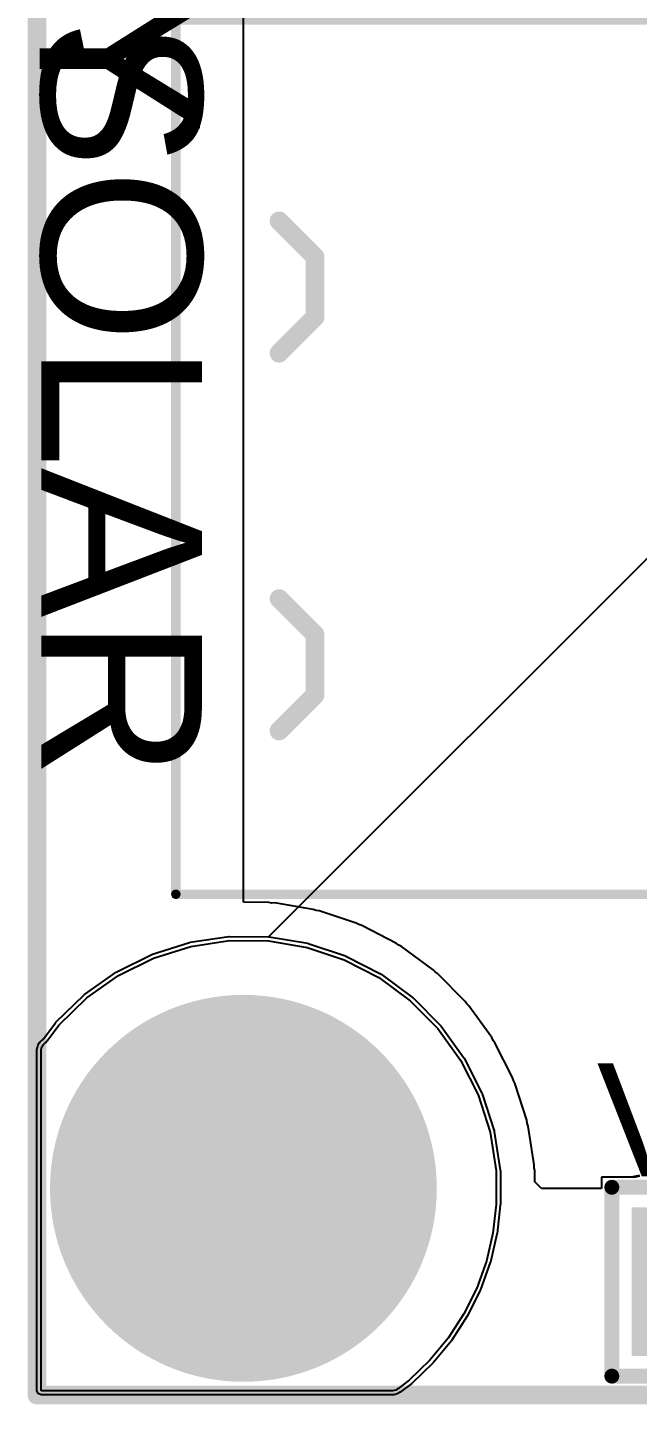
# Model space of a CAD drawing. Header units: millimetres. Extents: x 0 to 214, y 0 to 214.
# Drawn here: x -0.114 to 0.209, y -0.114 to 0.615 of the extents above; entities that cross this region are included whole.
import ezdxf

# ---------------------------------------------------------------- set-up
doc = ezdxf.new("R2010")
doc.units = ezdxf.units.MM
doc.header["$MEASUREMENT"] = 0
for name, color, linetype in [('BottomLayer', 5, 'Continuous'), ('BottomSolder', 6, 'Continuous'), ('Mechanical2', 216, 'Continuous'), ('MultiLayer', 9, 'Continuous'), ('PadHoleLayer', 156, 'Continuous'), ('TopLayer', 1, 'Continuous'), ('TopOverlay', 2, 'Continuous'), ('TopSolder', 216, 'Continuous'), ('ViaHoleLayer', 16, 'Continuous')]:
    doc.layers.add(name, color=color, linetype=linetype)
doc.styles.add('Arial', font='', dxfattribs={"height": 0.2})
doc.styles.get('Arial').set_extended_font_data('Arial')

# ---------------------------------------------------------------- blocks, each defined once
blk = doc.blocks.new('TBP01R1_508_02BE_106')
at = {"layer": 'BottomLayer'}
blk.add_hatch(color=5, dxfattribs=at).paths.add_polyline_path([(-0.15906, 0.05906), (-0.04094, 0.05906), (-0.04094, -0.05906), (-0.15906, -0.05906)])
h = blk.add_hatch(color=5, dxfattribs=at)
edge = h.paths.add_edge_path()
edge.add_arc((0.1, 0), 0.05906, 0, 360)
at = {"layer": 'BottomSolder'}
blk.add_hatch(color=6, dxfattribs=at).paths.add_polyline_path([(-0.16306, 0.06306), (-0.03694, 0.06306), (-0.03694, -0.06306), (-0.16306, -0.06306)])
h = blk.add_hatch(color=6, dxfattribs=at)
edge = h.paths.add_edge_path()
edge.add_arc((0.1, 0), 0.06306, 0, 360)
at = {"layer": 'MultiLayer'}
blk.add_hatch(color=9, dxfattribs=at).paths.add_polyline_path([(-0.15906, 0.05906), (-0.04094, 0.05906), (-0.04094, -0.05906), (-0.15906, -0.05906)])
h = blk.add_hatch(color=9, dxfattribs=at)
edge = h.paths.add_edge_path()
edge.add_arc((0.1, 0), 0.05906, 0, 360)
at = {"layer": 'PadHoleLayer'}
h = blk.add_hatch(color=156, dxfattribs=at)
edge = h.paths.add_edge_path()
edge.add_arc((-0.1, 0), 0.03346, 0, 360)
h = blk.add_hatch(color=156, dxfattribs=at)
edge = h.paths.add_edge_path()
edge.add_arc((0.1, 0), 0.03346, 0, 360)
at = {"layer": 'TopLayer'}
blk.add_hatch(color=1, dxfattribs=at).paths.add_polyline_path([(-0.15906, 0.05906), (-0.04094, 0.05906), (-0.04094, -0.05906), (-0.15906, -0.05906)])
h = blk.add_hatch(color=1, dxfattribs=at)
edge = h.paths.add_edge_path()
edge.add_arc((0.1, 0), 0.05906, 0, 360)
at = {"layer": 'TopSolder'}
blk.add_hatch(color=216, dxfattribs=at).paths.add_polyline_path([(-0.16306, 0.06306), (-0.03694, 0.06306), (-0.03694, -0.06306), (-0.16306, -0.06306)])
h = blk.add_hatch(color=216, dxfattribs=at)
edge = h.paths.add_edge_path()
edge.add_arc((0.1, 0), 0.06306, 0, 360)
at = {"layer": 'TopOverlay'}
for points, const_width in [([(-0.2315, 0.3937), (0.2315, 0.3937)], 0.005), ([(-0.2315, 0.3937), (-0.2315, -0.07874)], 0.005), ([(0.2315, 0.3937), (0.2315, -0.07874)], 0.005), ([(-0.145, 0.339), (-0.126, 0.32)], 0.01), ([(-0.075, 0.339), (-0.094, 0.32)], 0.01), ([(0.055, 0.339), (0.074, 0.32)], 0.01), ([(0.055, 0.339), (0.074, 0.32)], 0.01), ([(0.125, 0.339), (0.106, 0.32)], 0.01), ([(0.125, 0.339), (0.106, 0.32)], 0.01), ([(-0.126, 0.32), (-0.094, 0.32)], 0.01), ([(0.074, 0.32), (0.106, 0.32)], 0.01), ([(0.074, 0.32), (0.106, 0.32)], 0.01), ([(-0.2315, -0.07874), (0.2315, -0.07874)], 0.005)]:
    blk.add_lwpolyline(points, dxfattribs=dict(at, const_width=const_width))
for points, const_width in [([(-0.23275, 0.3937, 1), (-0.23025, 0.3937, 1)], 0.0025), ([(-0.23275, 0.3937, 1), (-0.23025, 0.3937, 1)], 0.0025), ([(0.23025, 0.3937, 1), (0.23275, 0.3937, 1)], 0.0025), ([(0.23025, 0.3937, 1), (0.23275, 0.3937, 1)], 0.0025), ([(-0.1475, 0.339, 1), (-0.1425, 0.339, 1)], 0.005), ([(-0.0775, 0.339, 1), (-0.0725, 0.339, 1)], 0.005), ([(0.0525, 0.339, 1), (0.0575, 0.339, 1)], 0.005), ([(0.0525, 0.339, 1), (0.0575, 0.339, 1)], 0.005), ([(0.1225, 0.339, 1), (0.1275, 0.339, 1)], 0.005), ([(0.1225, 0.339, 1), (0.1275, 0.339, 1)], 0.005), ([(-0.1285, 0.32, 1), (-0.1235, 0.32, 1)], 0.005), ([(-0.1285, 0.32, 1), (-0.1235, 0.32, 1)], 0.005), ([(-0.0965, 0.32, 1), (-0.0915, 0.32, 1)], 0.005), ([(-0.0965, 0.32, 1), (-0.0915, 0.32, 1)], 0.005), ([(0.0715, 0.32, 1), (0.0765, 0.32, 1)], 0.005), ([(0.0715, 0.32, 1), (0.0765, 0.32, 1)], 0.005), ([(0.0715, 0.32, 1), (0.0765, 0.32, 1)], 0.005), ([(0.0715, 0.32, 1), (0.0765, 0.32, 1)], 0.005), ([(0.1035, 0.32, 1), (0.1085, 0.32, 1)], 0.005), ([(0.1035, 0.32, 1), (0.1085, 0.32, 1)], 0.005), ([(0.1035, 0.32, 1), (0.1085, 0.32, 1)], 0.005), ([(0.1035, 0.32, 1), (0.1085, 0.32, 1)], 0.005), ([(-0.10306, -0.067, 1), (-0.11094, -0.067, 1)], 0.00787), ([(-0.11291, -0.067, 1), (-0.10897, -0.067, 1)], 0.00394), ([(-0.10503, -0.067, 1), (-0.10109, -0.067, 1)], 0.00394), ([(-0.23275, -0.07874, 1), (-0.23025, -0.07874, 1)], 0.0025), ([(-0.23275, -0.07874, 1), (-0.23025, -0.07874, 1)], 0.0025), ([(0.23025, -0.07874, 1), (0.23275, -0.07874, 1)], 0.0025), ([(0.23025, -0.07874, 1), (0.23275, -0.07874, 1)], 0.0025)]:
    blk.add_lwpolyline(points, format="xyb", close=True, dxfattribs=dict(at, const_width=const_width))
blk = doc.blocks.new('HDR1X2_296')
at = {"layer": 'BottomLayer'}
blk.add_hatch(color=5, dxfattribs=at).paths.add_polyline_path([(-0.03543, 0.03543), (0.03543, 0.03543), (0.03543, -0.03543), (-0.03543, -0.03543)])
h = blk.add_hatch(color=5, dxfattribs=at)
edge = h.paths.add_edge_path()
edge.add_arc((0.1, 0), 0.03543, 0, 360)
at = {"layer": 'BottomSolder'}
blk.add_hatch(color=6, dxfattribs=at).paths.add_polyline_path([(-0.03943, 0.03943), (0.03943, 0.03943), (0.03943, -0.03943), (-0.03943, -0.03943)])
h = blk.add_hatch(color=6, dxfattribs=at)
edge = h.paths.add_edge_path()
edge.add_arc((0.1, 0), 0.03943, 0, 360)
at = {"layer": 'MultiLayer'}
blk.add_hatch(color=9, dxfattribs=at).paths.add_polyline_path([(-0.03543, 0.03543), (0.03543, 0.03543), (0.03543, -0.03543), (-0.03543, -0.03543)])
h = blk.add_hatch(color=9, dxfattribs=at)
edge = h.paths.add_edge_path()
edge.add_arc((0.1, 0), 0.03543, 0, 360)
at = {"layer": 'PadHoleLayer'}
h = blk.add_hatch(color=156, dxfattribs=at)
edge = h.paths.add_edge_path()
edge.add_arc((0, 0), 0.01772, 0, 360)
h = blk.add_hatch(color=156, dxfattribs=at)
edge = h.paths.add_edge_path()
edge.add_arc((0.1, 0), 0.01772, 0, 360)
at = {"layer": 'TopLayer'}
blk.add_hatch(color=1, dxfattribs=at).paths.add_polyline_path([(-0.03543, 0.03543), (0.03543, 0.03543), (0.03543, -0.03543), (-0.03543, -0.03543)])
h = blk.add_hatch(color=1, dxfattribs=at)
edge = h.paths.add_edge_path()
edge.add_arc((0.1, 0), 0.03543, 0, 360)
at = {"layer": 'TopSolder'}
blk.add_hatch(color=216, dxfattribs=at).paths.add_polyline_path([(-0.03943, 0.03943), (0.03943, 0.03943), (0.03943, -0.03943), (-0.03943, -0.03943)])
h = blk.add_hatch(color=216, dxfattribs=at)
edge = h.paths.add_edge_path()
edge.add_arc((0.1, 0), 0.03943, 0, 360)
at = {"layer": 'TopOverlay', "const_width": 0.00787}
for points in [[(-0.05, 0.05), (0.15, 0.05)], [(-0.05, -0.05), (-0.05, 0.05)], [(0.15, -0.05), (0.15, 0.05)], [(-0.05, -0.05), (0.15, -0.05)]]:
    blk.add_lwpolyline(points, dxfattribs=at)
at = {"layer": 'TopOverlay', "const_width": 0.00394}
for points in [[(-0.05197, 0.05, 1), (-0.04803, 0.05, 1)], [(-0.05197, 0.05, 1), (-0.04803, 0.05, 1)], [(0.14803, 0.05, 1), (0.15197, 0.05, 1)], [(0.14803, 0.05, 1), (0.15197, 0.05, 1)], [(-0.05197, -0.05, 1), (-0.04803, -0.05, 1)], [(-0.05197, -0.05, 1), (-0.04803, -0.05, 1)], [(0.14803, -0.05, 1), (0.15197, -0.05, 1)], [(0.14803, -0.05, 1), (0.15197, -0.05, 1)]]:
    blk.add_lwpolyline(points, format="xyb", close=True, dxfattribs=at)

msp = doc.modelspace()

# ---------------------------------------------------------------- hatches: boundary and pattern name
at = {"layer": 'BottomLayer'}
h = msp.add_hatch(color=5, dxfattribs=at)
edge = h.paths.add_edge_path()
edge.add_arc((0, 0), 0.09843, 0, 360)
h = msp.add_hatch(color=5, dxfattribs=at)
edge = h.paths.add_edge_path()
edge.add_arc((-0.005, 0.07684), 0.01181, 0, 360)
h = msp.add_hatch(color=5, dxfattribs=at)
edge = h.paths.add_edge_path()
edge.add_arc((0.05091, 0.05782), 0.01181, 0, 360)
h = msp.add_hatch(color=5, dxfattribs=at)
edge = h.paths.add_edge_path()
edge.add_arc((-0.05798, 0.05075), 0.01181, 0, 360)
h = msp.add_hatch(color=5, dxfattribs=at)
edge = h.paths.add_edge_path()
edge.add_arc((0.077, 0.00484), 0.01181, 0, 360)
h = msp.add_hatch(color=5, dxfattribs=at)
edge = h.paths.add_edge_path()
edge.add_arc((-0.077, -0.00516), 0.01181, 0, 360)
h = msp.add_hatch(color=5, dxfattribs=at)
edge = h.paths.add_edge_path()
edge.add_arc((0.05798, -0.05108), 0.01181, 0, 360)
h = msp.add_hatch(color=5, dxfattribs=at)
edge = h.paths.add_edge_path()
edge.add_arc((-0.05091, -0.05815), 0.01181, 0, 360)
h = msp.add_hatch(color=5, dxfattribs=at)
edge = h.paths.add_edge_path()
edge.add_arc((0.005, -0.07716), 0.01181, 0, 360)
at = {"layer": 'BottomSolder'}
h = msp.add_hatch(color=6, dxfattribs=at)
edge = h.paths.add_edge_path()
edge.add_arc((0, 0), 0.10243, 0, 360)
h = msp.add_hatch(color=6, dxfattribs=at)
edge = h.paths.add_edge_path()
edge.add_arc((-0.005, 0.07684), 0.00591, 0, 360)
h = msp.add_hatch(color=6, dxfattribs=at)
edge = h.paths.add_edge_path()
edge.add_arc((0.05091, 0.05782), 0.00591, 0, 360)
h = msp.add_hatch(color=6, dxfattribs=at)
edge = h.paths.add_edge_path()
edge.add_arc((-0.05798, 0.05075), 0.00591, 0, 360)
h = msp.add_hatch(color=6, dxfattribs=at)
edge = h.paths.add_edge_path()
edge.add_arc((0.077, 0.00484), 0.00591, 0, 360)
h = msp.add_hatch(color=6, dxfattribs=at)
edge = h.paths.add_edge_path()
edge.add_arc((-0.077, -0.00516), 0.00591, 0, 360)
h = msp.add_hatch(color=6, dxfattribs=at)
edge = h.paths.add_edge_path()
edge.add_arc((0.05798, -0.05108), 0.00591, 0, 360)
h = msp.add_hatch(color=6, dxfattribs=at)
edge = h.paths.add_edge_path()
edge.add_arc((-0.05091, -0.05815), 0.00591, 0, 360)
h = msp.add_hatch(color=6, dxfattribs=at)
edge = h.paths.add_edge_path()
edge.add_arc((0.005, -0.07716), 0.00591, 0, 360)
at = {"layer": 'MultiLayer'}
h = msp.add_hatch(color=9, dxfattribs=at)
edge = h.paths.add_edge_path()
edge.add_arc((0, 0), 0.09843, 0, 360)
at = {"layer": 'PadHoleLayer'}
h = msp.add_hatch(color=156, dxfattribs=at)
edge = h.paths.add_edge_path()
edge.add_arc((0, 0), 0.06102, 0, 360)
at = {"layer": 'TopLayer'}
h = msp.add_hatch(color=1, dxfattribs=at)
edge = h.paths.add_edge_path()
edge.add_arc((0, 0), 0.09843, 0, 360)
h = msp.add_hatch(color=1, dxfattribs=at)
edge = h.paths.add_edge_path()
edge.add_arc((-0.005, 0.07684), 0.01181, 0, 360)
h = msp.add_hatch(color=1, dxfattribs=at)
edge = h.paths.add_edge_path()
edge.add_arc((0.05091, 0.05782), 0.01181, 0, 360)
h = msp.add_hatch(color=1, dxfattribs=at)
edge = h.paths.add_edge_path()
edge.add_arc((-0.05798, 0.05075), 0.01181, 0, 360)
h = msp.add_hatch(color=1, dxfattribs=at)
edge = h.paths.add_edge_path()
edge.add_arc((0.077, 0.00484), 0.01181, 0, 360)
h = msp.add_hatch(color=1, dxfattribs=at)
edge = h.paths.add_edge_path()
edge.add_arc((-0.077, -0.00516), 0.01181, 0, 360)
h = msp.add_hatch(color=1, dxfattribs=at)
edge = h.paths.add_edge_path()
edge.add_arc((0.05798, -0.05108), 0.01181, 0, 360)
h = msp.add_hatch(color=1, dxfattribs=at)
edge = h.paths.add_edge_path()
edge.add_arc((-0.05091, -0.05815), 0.01181, 0, 360)
h = msp.add_hatch(color=1, dxfattribs=at)
edge = h.paths.add_edge_path()
edge.add_arc((0.005, -0.07716), 0.01181, 0, 360)
at = {"layer": 'TopSolder'}
h = msp.add_hatch(color=216, dxfattribs=at)
edge = h.paths.add_edge_path()
edge.add_arc((0, 0), 0.10243, 0, 360)
h = msp.add_hatch(color=216, dxfattribs=at)
edge = h.paths.add_edge_path()
edge.add_arc((-0.005, 0.07684), 0.00591, 0, 360)
h = msp.add_hatch(color=216, dxfattribs=at)
edge = h.paths.add_edge_path()
edge.add_arc((0.05091, 0.05782), 0.00591, 0, 360)
h = msp.add_hatch(color=216, dxfattribs=at)
edge = h.paths.add_edge_path()
edge.add_arc((-0.05798, 0.05075), 0.00591, 0, 360)
h = msp.add_hatch(color=216, dxfattribs=at)
edge = h.paths.add_edge_path()
edge.add_arc((0.077, 0.00484), 0.00591, 0, 360)
h = msp.add_hatch(color=216, dxfattribs=at)
edge = h.paths.add_edge_path()
edge.add_arc((-0.077, -0.00516), 0.00591, 0, 360)
h = msp.add_hatch(color=216, dxfattribs=at)
edge = h.paths.add_edge_path()
edge.add_arc((0.05798, -0.05108), 0.00591, 0, 360)
h = msp.add_hatch(color=216, dxfattribs=at)
edge = h.paths.add_edge_path()
edge.add_arc((-0.05091, -0.05815), 0.00591, 0, 360)
h = msp.add_hatch(color=216, dxfattribs=at)
edge = h.paths.add_edge_path()
edge.add_arc((0.005, -0.07716), 0.00591, 0, 360)
at = {"layer": 'ViaHoleLayer'}
h = msp.add_hatch(color=16, dxfattribs=at)
edge = h.paths.add_edge_path()
edge.add_arc((-0.005, 0.07684), 0.00591, 0, 360)
h = msp.add_hatch(color=16, dxfattribs=at)
edge = h.paths.add_edge_path()
edge.add_arc((0.05091, 0.05782), 0.00591, 0, 360)
h = msp.add_hatch(color=16, dxfattribs=at)
edge = h.paths.add_edge_path()
edge.add_arc((-0.05798, 0.05075), 0.00591, 0, 360)
h = msp.add_hatch(color=16, dxfattribs=at)
edge = h.paths.add_edge_path()
edge.add_arc((0.077, 0.00484), 0.00591, 0, 360)
h = msp.add_hatch(color=16, dxfattribs=at)
edge = h.paths.add_edge_path()
edge.add_arc((-0.077, -0.00516), 0.00591, 0, 360)
h = msp.add_hatch(color=16, dxfattribs=at)
edge = h.paths.add_edge_path()
edge.add_arc((0.05798, -0.05108), 0.00591, 0, 360)
h = msp.add_hatch(color=16, dxfattribs=at)
edge = h.paths.add_edge_path()
edge.add_arc((-0.05091, -0.05815), 0.00591, 0, 360)
h = msp.add_hatch(color=16, dxfattribs=at)
edge = h.paths.add_edge_path()
edge.add_arc((0.005, -0.07716), 0.00591, 0, 360)

# ---------------------------------------------------------------- linework, layer by layer
at = {"layer": 'BottomLayer'}
for p, q in [((0.0001, 0.15149), (0.0001, 4.50529)), ((0.01347, 0.15138), (0.0001, 0.15149)), ((0.01504, 0.15105), (0.01347, 0.15138)), ((0.01664, 0.1511), (0.01504, 0.15105)), ((0.03703, 0.14771), (0.01664, 0.1511)), ((0.03853, 0.14715), (0.03703, 0.14771)), ((0.04012, 0.14695), (0.03853, 0.14715)), ((0.05974, 0.14042), (0.04012, 0.14695)), ((0.06114, 0.13963), (0.05974, 0.14042)), ((0.06268, 0.13919), (0.06114, 0.13963)), ((0.08104, 0.12969), (0.06268, 0.13919)), ((-0.04756, 0.12193), (-0.02783, 0.12812)), ((-0.02783, 0.12812), (-0.00738, 0.13116)), ((-0.00738, 0.13116), (0.01329, 0.13099)), ((0.01329, 0.13099), (0.03369, 0.1276)), ((0.03369, 0.1276), (0.05331, 0.12107)), ((0.0823, 0.12869), (0.08104, 0.12969)), ((0.08375, 0.12801), (0.0823, 0.12869)), ((0.10042, 0.11577), (0.08375, 0.12801)), ((-0.06609, 0.11274), (-0.04756, 0.12193)), ((0.05331, 0.12107), (0.07168, 0.11158)), ((-0.08296, 0.10079), (-0.06609, 0.11274)), ((0.07168, 0.11158), (0.08835, 0.09934)), ((0.1015, 0.11459), (0.10042, 0.11577)), ((0.10283, 0.1137), (0.1015, 0.11459)), ((0.11738, 0.09901), (0.10283, 0.1137)), ((-0.09776, 0.08636), (-0.08296, 0.10079)), ((0.08835, 0.09934), (0.1029, 0.08466)), ((0.11827, 0.09768), (0.11738, 0.09901)), ((0.11944, 0.09659), (0.11827, 0.09768)), ((0.13154, 0.07982), (0.11944, 0.09659)), ((-0.10395, 0.07808), (-0.09776, 0.08636)), ((0.1029, 0.08466), (0.115, 0.06789)), ((-0.10718, 0.07354), (-0.1068, 0.07489)), ((-0.10718, 0.07285), (-0.10718, 0.07354)), ((-0.1068, 0.07489), (-0.10607, 0.07607)), ((-0.10607, 0.07607), (-0.10504, 0.07701)), ((-0.10504, 0.07701), (-0.10442, 0.07733)), ((-0.10442, 0.07733), (-0.10437, 0.07743)), ((-0.10442, 0.07733), (-0.10442, 0.07733)), ((-0.10437, 0.07743), (-0.10426, 0.07762)), ((-0.10426, 0.07762), (-0.10414, 0.07781)), ((-0.10414, 0.07781), (-0.10402, 0.07799)), ((-0.10402, 0.07799), (-0.10395, 0.07808)), ((0.1322, 0.07836), (0.13154, 0.07982)), ((0.13319, 0.0771), (0.1322, 0.07836)), ((0.14253, 0.05865), (0.13319, 0.0771)), ((-0.10718, -0.05733), (-0.10718, 0.07285)), ((0.115, 0.06789), (0.12434, 0.04944)), ((0.14296, 0.05711), (0.14253, 0.05865)), ((0.14375, 0.05571), (0.14296, 0.05711)), ((0.1501, 0.03603), (0.14375, 0.05571)), ((0.12434, 0.04944), (0.1307, 0.02976)), ((0.1307, 0.02976), (0.13391, 0.00934)), ((0.15029, 0.03444), (0.1501, 0.03603)), ((0.15084, 0.03294), (0.15029, 0.03444)), ((0.15406, 0.01251), (0.15084, 0.03294)), ((0.13391, 0.00934), (0.13391, -0.001)), ((0.15399, 0.01091), (0.15406, 0.01251)), ((0.15431, 0.00934), (0.15399, 0.01091)), ((0.15431, 0.00343), (0.15431, 0.00934)), ((0.15784, -0.0001), (0.15431, 0.00343)), ((0.20541, 0.006), (0.18969, 0.006)), ((0.18969, 0.006), (0.18969, -0.0001)), ((0.20969, 0.00685), (0.20541, 0.006)), ((0.13391, -0.001), (0.13391, -0.00861)), ((0.18969, -0.0001), (0.15784, -0.0001)), ((0.13391, -0.00861), (0.13217, -0.02373)), ((0.13217, -0.02373), (0.12869, -0.03855)), ((0.12869, -0.03855), (0.12354, -0.05287)), ((-0.10718, -0.10718), (-0.10718, -0.05733)), ((0.12354, -0.05287), (0.11678, -0.06651)), ((0.11678, -0.06651), (0.10849, -0.07928)), ((0.10849, -0.07928), (0.09879, -0.09101)), ((0.09879, -0.09101), (0.08781, -0.10155)), ((0.08781, -0.10155), (0.08175, -0.10615)), ((0.07872, -0.10718), (-0.10718, -0.10718)), ((0.07913, -0.10718), (0.07872, -0.10718)), ((0.07872, -0.10718), (0.07872, -0.10718)), ((0.07993, -0.10705), (0.07913, -0.10718)), ((0.08071, -0.10678), (0.07993, -0.10705)), ((0.08143, -0.1064), (0.08071, -0.10678)), ((0.08175, -0.10615), (0.08143, -0.1064))]:
    msp.add_line(p, q, dxfattribs=at)
at = {"layer": 'BottomSolder'}
for p, q in [((0.01331, 0.13315), (214.05121, 213.98292)), ((-0.02815, 0.13026), (-0.0077, 0.1333)), ((-0.0077, 0.1333), (-0.00753, 0.13326)), ((-0.00753, 0.13326), (-0.00736, 0.13333)), ((-0.00736, 0.13333), (0.01331, 0.13315)), ((0.01331, 0.13315), (0.01348, 0.13308)), ((0.01348, 0.13308), (0.01365, 0.13312)), ((0.01365, 0.13312), (0.03405, 0.12973)), ((-0.04835, 0.12388), (-0.04821, 0.12399)), ((-0.04821, 0.12399), (-0.02848, 0.13018)), ((-0.02848, 0.13018), (-0.0283, 0.13017)), ((-0.0283, 0.13017), (-0.02815, 0.13026)), ((0.03405, 0.12973), (0.0342, 0.12964)), ((0.0342, 0.12964), (0.03437, 0.12965)), ((0.03437, 0.12965), (0.054, 0.12313)), ((-0.06705, 0.11468), (-0.04852, 0.12387)), ((-0.04852, 0.12387), (-0.04835, 0.12388)), ((0.054, 0.12313), (0.05413, 0.12301)), ((0.05413, 0.12301), (0.05431, 0.123)), ((0.05431, 0.123), (0.07267, 0.1135)), ((-0.08421, 0.10256), (-0.06734, 0.11451)), ((-0.06734, 0.11451), (-0.06717, 0.11455)), ((-0.06717, 0.11455), (-0.06705, 0.11468)), ((0.07267, 0.1135), (0.07279, 0.11336)), ((0.07279, 0.11336), (0.07296, 0.11332)), ((0.07296, 0.11332), (0.08963, 0.10108)), ((-0.09928, 0.08791), (-0.08447, 0.10234)), ((-0.08447, 0.10234), (-0.08431, 0.10241)), ((-0.08431, 0.10241), (-0.08421, 0.10256)), ((0.08963, 0.10108), (0.08972, 0.10093)), ((0.08972, 0.10093), (0.08988, 0.10086)), ((0.08988, 0.10086), (0.10444, 0.08618)), ((-0.10569, 0.07937), (-0.0995, 0.08765)), ((-0.0995, 0.08765), (-0.09935, 0.08774)), ((-0.09935, 0.08774), (-0.09928, 0.08791)), ((0.10444, 0.08618), (0.10451, 0.08602)), ((0.10451, 0.08602), (0.10466, 0.08592)), ((0.10466, 0.08592), (0.11676, 0.06915)), ((-0.10934, 0.07354), (-0.10923, 0.07383)), ((-0.10934, 0.07285), (-0.10934, 0.07354)), ((-0.10926, 0.07413), (-0.10888, 0.07548)), ((-0.10923, 0.07383), (-0.10926, 0.07413)), ((-0.10888, 0.07548), (-0.10869, 0.07572)), ((-0.10869, 0.07572), (-0.10864, 0.07602)), ((-0.10864, 0.07602), (-0.10791, 0.07721)), ((-0.10791, 0.07721), (-0.10766, 0.07739)), ((-0.10766, 0.07739), (-0.10753, 0.07767)), ((-0.10753, 0.07767), (-0.1065, 0.07861)), ((-0.1065, 0.07861), (-0.10621, 0.07872)), ((-0.10621, 0.07872), (-0.10601, 0.07895)), ((-0.10601, 0.07895), (-0.10594, 0.07898)), ((-0.10594, 0.07898), (-0.10593, 0.07903)), ((-0.10593, 0.07903), (-0.10581, 0.07921)), ((-0.10581, 0.07921), (-0.10577, 0.07924)), ((-0.10577, 0.07924), (-0.10575, 0.07929)), ((-0.10575, 0.07929), (-0.10569, 0.07937)), ((-0.10569, 0.07937), (-0.10569, 0.07937)), ((-0.10934, -0.05733), (-0.10934, 0.07285)), ((-0.10934, 0.07285), (-0.10934, 0.07285)), ((0.11676, 0.06915), (0.1168, 0.06898)), ((0.1168, 0.06898), (0.11693, 0.06886)), ((0.11693, 0.06886), (0.12627, 0.05042)), ((0.12627, 0.05042), (0.12629, 0.05024)), ((0.12629, 0.05024), (0.1264, 0.05011)), ((0.1264, 0.05011), (0.13276, 0.03043)), ((0.13276, 0.03043), (0.13274, 0.03025)), ((0.13274, 0.03025), (0.13284, 0.0301)), ((0.13284, 0.0301), (0.13605, 0.00968)), ((0.13605, 0.00968), (0.13601, 0.0095)), ((0.13601, 0.0095), (0.13608, 0.00934)), ((0.13608, 0.00934), (0.13608, -0.001)), ((0.13608, -0.001), (0.13608, -0.00861)), ((0.13606, -0.00886), (0.13432, -0.02398)), ((0.13608, -0.00861), (0.13603, -0.00873)), ((0.13603, -0.00873), (0.13606, -0.00886)), ((0.13427, -0.02422), (0.1308, -0.03904)), ((0.13432, -0.02398), (0.13425, -0.02409)), ((0.13425, -0.02409), (0.13427, -0.02422)), ((0.13073, -0.03928), (0.12558, -0.05361)), ((0.1308, -0.03904), (0.13072, -0.03915)), ((0.13072, -0.03915), (0.13073, -0.03928)), ((-0.10934, -0.10718), (-0.10934, -0.05733)), ((0.12548, -0.05383), (0.11872, -0.06747)), ((0.12549, -0.0537), (0.12548, -0.05383)), ((0.12558, -0.05361), (0.12549, -0.0537)), ((0.11859, -0.06769), (0.11031, -0.08045)), ((0.11862, -0.06756), (0.11859, -0.06769)), ((0.11872, -0.06747), (0.11862, -0.06756)), ((0.11016, -0.08066), (0.10046, -0.09239)), ((0.1102, -0.08053), (0.11016, -0.08066)), ((0.11031, -0.08045), (0.1102, -0.08053)), ((0.10029, -0.09257), (0.08931, -0.10311)), ((0.10035, -0.09245), (0.10029, -0.09257)), ((0.10046, -0.09239), (0.10035, -0.09245)), ((-0.10871, -0.10871), (-0.10934, -0.10718)), ((-0.10718, -0.10934), (-0.10871, -0.10871)), ((0.07872, -0.10934), (-0.10718, -0.10934)), ((0.07913, -0.10934), (0.07872, -0.10934)), ((0.07872, -0.10934), (0.07872, -0.10934)), ((0.0793, -0.10927), (0.07913, -0.10934)), ((0.07948, -0.10931), (0.0793, -0.10927)), ((0.08028, -0.10918), (0.07948, -0.10931)), ((0.08044, -0.10908), (0.08028, -0.10918)), ((0.08063, -0.1091), (0.08044, -0.10908)), ((0.0814, -0.10884), (0.08063, -0.1091)), ((0.08154, -0.10871), (0.0814, -0.10884)), ((0.08172, -0.1087), (0.08154, -0.10871)), ((0.08244, -0.10831), (0.08172, -0.1087)), ((0.08256, -0.10817), (0.08244, -0.10831)), ((0.08274, -0.10813), (0.08256, -0.10817)), ((0.08306, -0.10788), (0.08274, -0.10813)), ((0.08912, -0.10327), (0.08306, -0.10788)), ((0.08306, -0.10788), (0.08306, -0.10788)), ((0.08919, -0.10316), (0.08912, -0.10327)), ((0.08931, -0.10311), (0.08919, -0.10316))]:
    msp.add_line(p, q, dxfattribs=at)
at = {"layer": 'Mechanical2', "const_width": 0.01}
for points in [[(-0.10933, -0.10943), (-0.10933, 4.77246)], [(-0.10933, -0.10943), (7.96154, -0.10943)]]:
    msp.add_lwpolyline(points, dxfattribs=at)
at = {"layer": 'Mechanical2', "const_width": 0.005}
msp.add_lwpolyline([(-0.11183, -0.10943, 1), (-0.10683, -0.10943, 1)], format="xyb", close=True, dxfattribs=at)
msp.add_lwpolyline([(-0.11183, -0.10943, 1), (-0.10683, -0.10943, 1)], format="xyb", close=True, dxfattribs=at)
at = {"layer": 'TopLayer'}
for p, q in [((0.0001, 0.15149), (0.0001, 4.50529)), ((0.01347, 0.15138), (0.0001, 0.15149)), ((0.01504, 0.15105), (0.01347, 0.15138)), ((0.01664, 0.1511), (0.01504, 0.15105)), ((0.03703, 0.14771), (0.01664, 0.1511)), ((0.03853, 0.14715), (0.03703, 0.14771)), ((0.04012, 0.14695), (0.03853, 0.14715)), ((0.05975, 0.14042), (0.04012, 0.14695)), ((0.06114, 0.13963), (0.05975, 0.14042)), ((0.06268, 0.13919), (0.06114, 0.13963)), ((0.08104, 0.12969), (0.06268, 0.13919)), ((-0.04756, 0.12193), (-0.02783, 0.12812)), ((-0.02783, 0.12812), (-0.00738, 0.13116)), ((-0.00738, 0.13116), (0.01329, 0.13099)), ((0.01329, 0.13099), (0.03369, 0.1276)), ((0.03369, 0.1276), (0.05331, 0.12107)), ((0.0823, 0.12869), (0.08104, 0.12969)), ((0.08375, 0.12801), (0.0823, 0.12869)), ((0.10042, 0.11577), (0.08375, 0.12801)), ((-0.06609, 0.11274), (-0.04756, 0.12193)), ((0.05331, 0.12107), (0.07168, 0.11158)), ((-0.08296, 0.10079), (-0.06609, 0.11274)), ((0.07168, 0.11158), (0.08835, 0.09934)), ((0.1015, 0.11459), (0.10042, 0.11577)), ((0.10283, 0.1137), (0.1015, 0.11459)), ((0.11738, 0.09901), (0.10283, 0.1137)), ((-0.09776, 0.08636), (-0.08296, 0.10079)), ((0.08835, 0.09934), (0.1029, 0.08466)), ((0.11827, 0.09768), (0.11738, 0.09901)), ((0.11944, 0.09659), (0.11827, 0.09768)), ((0.13154, 0.07982), (0.11944, 0.09659)), ((-0.10395, 0.07808), (-0.09776, 0.08636)), ((0.1029, 0.08466), (0.115, 0.06789)), ((-0.10718, 0.07354), (-0.1068, 0.07489)), ((-0.10718, 0.07285), (-0.10718, 0.07354)), ((-0.1068, 0.07489), (-0.10607, 0.07607)), ((-0.10607, 0.07607), (-0.10504, 0.07701)), ((-0.10504, 0.07701), (-0.10442, 0.07733)), ((-0.10442, 0.07733), (-0.10437, 0.07743)), ((-0.10437, 0.07743), (-0.10426, 0.07762)), ((-0.10426, 0.07762), (-0.10414, 0.07781)), ((-0.10414, 0.07781), (-0.10402, 0.07799)), ((-0.10402, 0.07799), (-0.10395, 0.07808)), ((0.1322, 0.07836), (0.13154, 0.07982)), ((0.13319, 0.0771), (0.1322, 0.07836)), ((0.14253, 0.05865), (0.13319, 0.0771)), ((-0.10718, -0.05733), (-0.10718, 0.07285)), ((0.115, 0.06789), (0.12434, 0.04944)), ((0.14296, 0.05711), (0.14253, 0.05865)), ((0.14375, 0.05571), (0.14296, 0.05711)), ((0.1501, 0.03603), (0.14375, 0.05571)), ((0.12434, 0.04944), (0.1307, 0.02976)), ((0.1307, 0.02976), (0.13391, 0.00934)), ((0.15029, 0.03444), (0.1501, 0.03603)), ((0.15084, 0.03294), (0.15029, 0.03444)), ((0.15406, 0.01251), (0.15084, 0.03294)), ((0.13391, 0.00934), (0.13391, -0.001)), ((0.15399, 0.01091), (0.15406, 0.01251)), ((0.15431, 0.00934), (0.15399, 0.01091)), ((0.15431, 0.00343), (0.15431, 0.00934)), ((0.15784, -0.0001), (0.15431, 0.00343)), ((0.20772, 0.006), (0.18969, 0.006)), ((0.18969, 0.006), (0.18969, -0.0001)), ((0.20969, 0.00639), (0.20772, 0.006)), ((0.13391, -0.001), (0.13391, -0.00861)), ((0.18969, -0.0001), (0.15784, -0.0001)), ((0.13391, -0.00861), (0.13217, -0.02373)), ((0.13217, -0.02373), (0.12869, -0.03855)), ((0.12869, -0.03855), (0.12354, -0.05287)), ((-0.10718, -0.10718), (-0.10718, -0.05733)), ((0.12354, -0.05287), (0.11678, -0.06651)), ((0.11678, -0.06651), (0.10849, -0.07928)), ((0.10849, -0.07928), (0.09879, -0.09101)), ((0.09879, -0.09101), (0.08781, -0.10155)), ((0.08781, -0.10155), (0.08175, -0.10616)), ((0.07872, -0.10718), (-0.10718, -0.10718)), ((0.07913, -0.10718), (0.07872, -0.10718)), ((0.07872, -0.10718), (0.07872, -0.10718)), ((0.07993, -0.10705), (0.07913, -0.10718)), ((0.08071, -0.10679), (0.07993, -0.10705)), ((0.08143, -0.1064), (0.08071, -0.10679)), ((0.08175, -0.10616), (0.08143, -0.1064))]:
    msp.add_line(p, q, dxfattribs=at)
at = {"layer": 'TopSolder'}
for p, q in [((0.01331, 0.13315), (214.05121, 213.98292)), ((-0.02815, 0.13026), (-0.0077, 0.1333)), ((-0.0077, 0.1333), (-0.00753, 0.13326)), ((-0.00753, 0.13326), (-0.00736, 0.13333)), ((-0.00736, 0.13333), (0.01331, 0.13315)), ((0.01331, 0.13315), (0.01348, 0.13308)), ((0.01348, 0.13308), (0.01365, 0.13312)), ((0.01365, 0.13312), (0.03405, 0.12973)), ((-0.04835, 0.12388), (-0.04821, 0.12399)), ((-0.04821, 0.12399), (-0.02848, 0.13018)), ((-0.02848, 0.13018), (-0.0283, 0.13017)), ((-0.0283, 0.13017), (-0.02815, 0.13026)), ((0.03405, 0.12973), (0.0342, 0.12964)), ((0.0342, 0.12964), (0.03437, 0.12965)), ((0.03437, 0.12965), (0.054, 0.12313)), ((-0.06705, 0.11468), (-0.04852, 0.12387)), ((-0.04852, 0.12387), (-0.04835, 0.12388)), ((0.054, 0.12313), (0.05413, 0.12301)), ((0.05413, 0.12301), (0.05431, 0.123)), ((0.05431, 0.123), (0.07267, 0.1135)), ((-0.08421, 0.10256), (-0.06734, 0.11451)), ((-0.06734, 0.11451), (-0.06717, 0.11455)), ((-0.06717, 0.11455), (-0.06705, 0.11468)), ((0.07267, 0.1135), (0.07279, 0.11336)), ((0.07279, 0.11336), (0.07296, 0.11332)), ((0.07296, 0.11332), (0.08963, 0.10108)), ((-0.09928, 0.08791), (-0.08447, 0.10234)), ((-0.08447, 0.10234), (-0.08431, 0.10241)), ((-0.08431, 0.10241), (-0.08421, 0.10256)), ((0.08963, 0.10108), (0.08972, 0.10093)), ((0.08972, 0.10093), (0.08988, 0.10086)), ((0.08988, 0.10086), (0.10444, 0.08618)), ((-0.10569, 0.07937), (-0.0995, 0.08765)), ((-0.0995, 0.08765), (-0.09935, 0.08774)), ((-0.09935, 0.08774), (-0.09928, 0.08791)), ((0.10444, 0.08618), (0.10451, 0.08602)), ((0.10451, 0.08602), (0.10466, 0.08592)), ((0.10466, 0.08592), (0.11676, 0.06915)), ((-0.10934, 0.07354), (-0.10923, 0.07383)), ((-0.10934, 0.07285), (-0.10934, 0.07354)), ((-0.10926, 0.07413), (-0.10888, 0.07548)), ((-0.10923, 0.07383), (-0.10926, 0.07413)), ((-0.10888, 0.07548), (-0.10869, 0.07572)), ((-0.10869, 0.07572), (-0.10864, 0.07602)), ((-0.10864, 0.07602), (-0.10791, 0.07721)), ((-0.10791, 0.07721), (-0.10766, 0.07739)), ((-0.10766, 0.07739), (-0.10753, 0.07767)), ((-0.10753, 0.07767), (-0.1065, 0.07861)), ((-0.1065, 0.07861), (-0.10621, 0.07872)), ((-0.10621, 0.07872), (-0.10601, 0.07895)), ((-0.10601, 0.07895), (-0.10594, 0.07898)), ((-0.10594, 0.07898), (-0.10593, 0.07903)), ((-0.10593, 0.07903), (-0.10581, 0.07921)), ((-0.10581, 0.07921), (-0.10577, 0.07924)), ((-0.10577, 0.07924), (-0.10575, 0.07929)), ((-0.10575, 0.07929), (-0.10569, 0.07937)), ((-0.10569, 0.07937), (-0.10569, 0.07937)), ((-0.10934, -0.05733), (-0.10934, 0.07285)), ((-0.10934, 0.07285), (-0.10934, 0.07285)), ((0.11676, 0.06915), (0.1168, 0.06898)), ((0.1168, 0.06898), (0.11693, 0.06886)), ((0.11693, 0.06886), (0.12627, 0.05042)), ((0.12627, 0.05042), (0.12629, 0.05024)), ((0.12629, 0.05024), (0.1264, 0.05011)), ((0.1264, 0.05011), (0.13276, 0.03043)), ((0.13276, 0.03043), (0.13274, 0.03025)), ((0.13274, 0.03025), (0.13284, 0.0301)), ((0.13284, 0.0301), (0.13605, 0.00968)), ((0.13605, 0.00968), (0.13601, 0.0095)), ((0.13601, 0.0095), (0.13608, 0.00934)), ((0.13608, 0.00934), (0.13608, -0.001)), ((0.13608, -0.001), (0.13608, -0.00861)), ((0.13606, -0.00886), (0.13432, -0.02398)), ((0.13608, -0.00861), (0.13603, -0.00873)), ((0.13603, -0.00873), (0.13606, -0.00886)), ((0.13427, -0.02422), (0.1308, -0.03904)), ((0.13432, -0.02398), (0.13425, -0.02409)), ((0.13425, -0.02409), (0.13427, -0.02422)), ((0.13073, -0.03928), (0.12558, -0.05361)), ((0.1308, -0.03904), (0.13072, -0.03915)), ((0.13072, -0.03915), (0.13073, -0.03928)), ((-0.10934, -0.10718), (-0.10934, -0.05733)), ((0.12548, -0.05383), (0.11872, -0.06747)), ((0.12549, -0.0537), (0.12548, -0.05383)), ((0.12558, -0.05361), (0.12549, -0.0537)), ((0.11859, -0.06769), (0.11031, -0.08045)), ((0.11862, -0.06756), (0.11859, -0.06769)), ((0.11872, -0.06747), (0.11862, -0.06756)), ((0.11016, -0.08066), (0.10046, -0.09239)), ((0.1102, -0.08053), (0.11016, -0.08066)), ((0.11031, -0.08045), (0.1102, -0.08053)), ((0.10029, -0.09257), (0.08931, -0.10311)), ((0.10035, -0.09245), (0.10029, -0.09257)), ((0.10046, -0.09239), (0.10035, -0.09245)), ((-0.10871, -0.10871), (-0.10934, -0.10718)), ((-0.10718, -0.10934), (-0.10871, -0.10871)), ((0.07872, -0.10934), (-0.10718, -0.10934)), ((0.07913, -0.10934), (0.07872, -0.10934)), ((0.07872, -0.10934), (0.07872, -0.10934)), ((0.0793, -0.10927), (0.07913, -0.10934)), ((0.07948, -0.10931), (0.0793, -0.10927)), ((0.08028, -0.10918), (0.07948, -0.10931)), ((0.08044, -0.10908), (0.08028, -0.10918)), ((0.08063, -0.1091), (0.08044, -0.10908)), ((0.0814, -0.10884), (0.08063, -0.1091)), ((0.08154, -0.10871), (0.0814, -0.10884)), ((0.08172, -0.1087), (0.08154, -0.10871)), ((0.08244, -0.10831), (0.08172, -0.1087)), ((0.08256, -0.10817), (0.08244, -0.10831)), ((0.08274, -0.10813), (0.08256, -0.10817)), ((0.08306, -0.10788), (0.08274, -0.10813)), ((0.08912, -0.10327), (0.08306, -0.10788)), ((0.08306, -0.10788), (0.08306, -0.10788)), ((0.08919, -0.10316), (0.08912, -0.10327)), ((0.08931, -0.10311), (0.08919, -0.10316))]:
    msp.add_line(p, q, dxfattribs=at)

# ---------------------------------------------------------------- block references
at = {"rotation": 90}
msp.add_blockref('TBP01R1_508_02BE_106', (0.35792, 0.38722), dxfattribs=at)
msp.add_blockref('HDR1X2_296', (0.24512, -0.04943))

# ---------------------------------------------------------------- texts
at = {"layer": 'TopOverlay', "style": 'Arial'}
for s, height, rotation, p in [('BATTERY', 0.085, 270, (-0.10798, 1.10601)), ('SOLAR', 0.085, 270, (-0.10698, 0.61911)), ('VOUT-A', 0.06, 360, (0.18712, 0.00627))]:
    msp.add_text(s, height=height, rotation=rotation, dxfattribs=at).set_placement(p)

doc.saveas('drawing.dxf')
